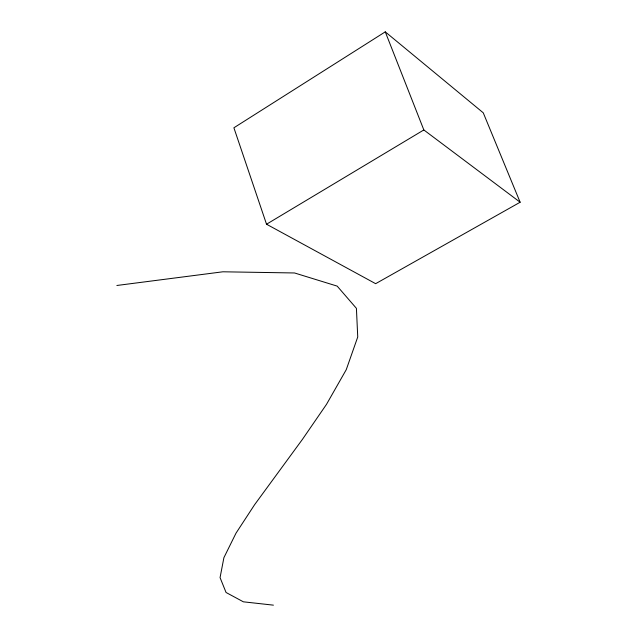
<?xml version="1.0" encoding="UTF-8"?>
<svg xmlns="http://www.w3.org/2000/svg" width="637" height="637" viewBox="0 0 637 637"><rect width="100%" height="100%" fill="white"/><g stroke="black" fill="none" stroke-linecap="round" stroke-linejoin="round"><path stroke-width="0.96" d="M385.266 31.85L233.898 127.79L266.529 224.224L375.647 283.68L520.134 202.232L483.26 112.821L385.266 31.85L423.836 129.948L520.134 202.232M266.529 224.224L423.836 129.948M116.866 285.48L222.894 271.792L294.549 272.97L337.18 286.117L356.417 308.348L357.739 336.997L346.249 369.683L326.494 404.36L302.456 439.331L254.561 504.759L236.001 533.177L223.905 557.662L220.06 577.608L226.055 592.482L243.366 601.814L273.416 605.15"/></g></svg>
